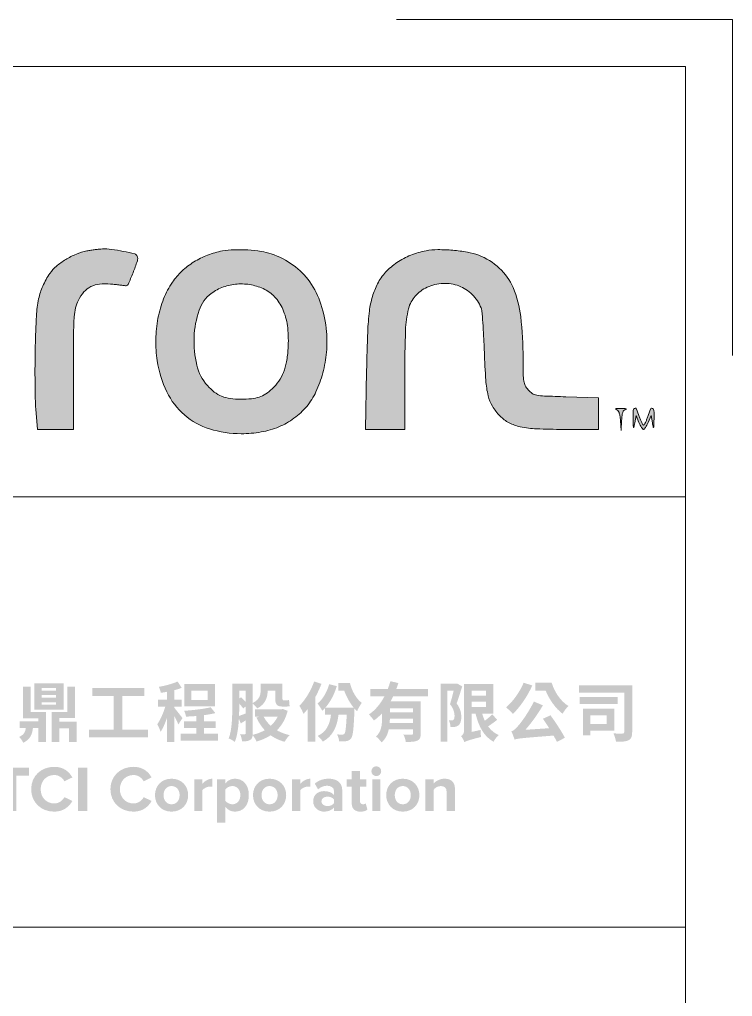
# Model space of a CAD drawing. Extents: x -15449 to 568150, y -1239737 to 53667.
# Drawn here: x 15381.9 to 15435, y 7764.3 to 7836.9 of the extents above; entities that cross this region are included whole.
import ezdxf

# ---------------------------------------------------------------- set-up
doc = ezdxf.new("R2010")
doc.units = 0
doc.header["$LTSCALE"] = 8
doc.layers.get('0').update_dxf_attribs({"color": 1, "linetype": 'CONTINUOUS'})
doc.layers.add('G-ANNO-TTLB', color=7, linetype='CONTINUOUS', lineweight=9)

# ---------------------------------------------------------------- blocks, each defined once
blk = doc.blocks.new('Micron logo')
at = {"linetype": 'Continuous'}
h = blk.add_hatch(color=256, dxfattribs=at)
h.dxf.hatch_style = 1
h.paths.add_polyline_path([(55.27, 58.63, -0.1394), (61.84, 65.48, -0.13643), (71.09, 67.92, -0.138363), (80.17, 65.23, -0.144738), (86.32, 58.22, -0.052721), (87.56, 54.57, -0.035679), (88.22, 50.21, -0.015178), (88.57, 43.1, -0.001661), (88.82, 26.75), (89.15, 0), (97.49, 0), (105.83, 0), (106.17, 26.75, -0.001518), (106.43, 43.71, -0.016833), (106.78, 50.48, -0.042569), (107.5, 54.62, -0.050389), (108.89, 58.35, -0.141488), (115.39, 65.49, -0.145239), (124.64, 67.98, -0.143711), (133.81, 65.03, -0.13778), (140.12, 57.54, -0.064092), (141.13, 54.27, -0.027533), (141.65, 49.72, -0.01305), (141.91, 42.25, -0.00181), (141.98, 26.75), (142, 0), (151, 0), (160, 0), (159.99, 24.25, 0.008271), (159.63, 45.47, 0.037195), (158.3, 57.8, 0.063409), (155.6, 66.27, 0.071404), (150.94, 73.42, 0.122008), (140.42, 80.73, 0.084128), (126.12, 83.58, 0.084595), (111.76, 81.56, 0.126057), (101.06, 74.86), (97.85, 71.48), (93.55, 75.61, 0.029362), (91.53, 77.32, 0.020899), (89.09, 79.01, 0.021166), (86.59, 80.44, 0.037515), (84.41, 81.38, 0.040493), (78.98, 82.75, 0.027997), (72.64, 83.45, 0.027795), (66.33, 83.45, 0.041394), (60.84, 82.68, 0.063495), (52.89, 79.78, 0.06974), (46.19, 75.05, 0.068772), (40.98, 68.6, 0.059256), (37.4, 60.65, 0.038724), (36.63, 57.35, 0.013867), (36.04, 52.56, 0.011065), (35.58, 46.3, 0.005233), (35.26, 38.2, -0.006557), (34.71, 25.44, -0.070095), (33.71, 20.36, -0.169522), (31.57, 17.67, -0.084089), (27.5, 15.97, -0.034667), (25.24, 15.61, -0.007197), (21.22, 15.31, -0.007525), (16.54, 15.1, -0.007038), (11.75, 15.02), (0, 15), (0, 7.5), (0, 0), (16.06, 0, 0.009125), (28.17, 0.22, 0.038804), (35.36, 1.04, 0.06357), (40.41, 2.71, 0.065687), (44.82, 5.58, 0.067864), (48.72, 9.96, 0.084051), (50.96, 14.93, 0.046854), (52.19, 22.38, 0.008356), (52.93, 36.5, -0.003573), (53.35, 46.2, -0.013824), (53.81, 52.2, -0.021301), (54.41, 56.19, -0.074401)])
h.paths.add_polyline_path([(187, 41), (187, 0), (195.5, 0), (204, 0), (204, 41), (204, 82), (195.5, 82), (187, 82)])
h.paths.add_polyline_path([(193.26, 118.88, 0.137022), (188.71, 116.98, 0.121725), (185.5, 112.87, 0.114386), (184.48, 107.63, 0.116856), (185.87, 102.57, 0.131276), (189.35, 98.93, 0.065143), (192.78, 97.41, 0.092741), (196.08, 97.07, 0.093268), (199.26, 97.95, 0.066597), (202.35, 100, 0.053409), (204.73, 102.59, 0.087106), (206.05, 105.24, 0.086933), (206.4, 108.2, 0.053006), (205.82, 111.68, 0.14414), (203.28, 115.77, 0.107428), (198.63, 118.4, 0.106027)])
h.paths.add_polyline_path([(231.97, 66.37, 0.054739), (227.85, 56.74, 0.053421), (226.32, 48.7, 0.027605), (226.05, 38.47, 0.027598), (226.91, 28.35, 0.05835), (228.9, 20.75, 0.052831), (231.91, 14.93, 0.043601), (236.26, 9.45, 0.043481), (241.51, 4.79, 0.051665), (247.21, 1.41, 0.020365), (251.14, -0.22, 0.046204), (254.24, -1.04, 0.034397), (257.96, -1.41, 0.007231), (264.5, -1.5, 0.023891), (272.49, -1.12, 0.02493), (280.29, 0.02, 0.018441), (286.79, 1.56, 0.337446), (288, 3.15, 0.095468), (287.64, 4.99, 0.004886), (285.32, 10.65, 0.002279), (282.77, 16.58, 0.303384), (282.14, 16.99, 0.059117), (281.71, 16.93, 0.002708), (280.25, 16.54, 0.004479), (278.52, 16.06, 0.003193), (276.59, 15.49, -0.044309), (271.03, 14.33, -0.033602), (264.8, 14.01, -0.034365), (259.03, 14.51, -0.084682), (255.01, 15.86, -0.117097), (248.81, 21.35, -0.079048), (244.65, 29.87, -0.071466), (243.05, 40.15, -0.066386), (244.34, 50.74, -0.08715), (248.38, 59.59, -0.121843), (254.85, 65.35, -0.113721), (263.62, 67.66, -0.069385), (274.32, 66.51, 0.006534), (276.96, 65.88, 0.010208), (279.25, 65.42, 0.004723), (281.18, 65.09, 0.240821), (281.54, 65.2, 0.110854), (282.56, 66.81, 0.00596), (284.54, 72.56, 0.003056), (286.5, 78.61, 0.346655), (286.23, 79.35, 0.052374), (285.72, 79.59, 0.003328), (284.15, 80.12, 0.004857), (282.28, 80.73, 0.003591), (280.19, 81.36, 0.034029), (274.09, 82.72, 0.024812), (267.18, 83.42, 0.025199), (260.47, 83.43, 0.044915), (255, 82.67, 0.058764), (245.44, 79.23, 0.07499), (237.79, 73.85, 0.073814)])
h.paths.add_polyline_path([(327.85, 63.89, -0.095941), (331.04, 66.36, -0.090314), (335.06, 67.55, -0.050653), (340.18, 67.58, -0.002439), (342.45, 67.36, -0.003006), (344.57, 67.12, -0.002478), (346.34, 66.91, -0.021625), (347.13, 66.77, 0.353237), (348.37, 67.4, 0.011765), (350.68, 72.83, 0.01505), (352.67, 78.31, 0.172861), (352.61, 80.57, 0.24473), (351.48, 81.57, 0.010513), (346.15, 82.78, 0.018422), (340.64, 83.7, 0.041558), (336.42, 83.89, 0.01657), (335, 83.79, 0.006951), (333.1, 83.57, 0.006872), (331.07, 83.27, 0.008872), (329.22, 82.94, 0.048914), (324.32, 81.46, 0.038482), (319.36, 78.96, 0.039502), (315.02, 75.85, 0.066686), (312.03, 72.54, 0.044055), (308.7, 66.65, 0.057076), (306.79, 60.75, 0.036023), (305.77, 52.73, 0.007752), (305.23, 38.73, 0.004138), (305.1, 30.46, 0.003828), (305.11, 21.98, 0.003821), (305.23, 14.43, 0.012768), (305.48, 9.48), (306.19, 0), (314.59, 0), (323, 0), (323, 27.78, -0.001397), (323.05, 45.42, -0.016018), (323.31, 52.36, -0.041885), (323.95, 56.5, -0.057554), (325.25, 60.04, -0.063386)])
h.paths.add_polyline_path([(397.57, 83.5, 0.036764), (392.22, 82.95, 0.047921), (385.35, 81.03, 0.047512), (378.95, 77.84, 0.048435), (373.38, 73.57, 0.054334), (368.97, 68.45, 0.057682), (364.89, 60.76, 0.045489), (362.27, 51.7, 0.04355), (361.25, 41.88, 0.042468), (361.94, 31.96, 0.072725), (366.4, 17.45, 0.103239), (374.54, 6.74, 0.104116), (386.22, 0.24, 0.075244), (401, -2, 0.043274), (410.25, -1.2, 0.055673), (418.44, 1.19, 0.059212), (425.49, 5.17, 0.059888), (431.39, 10.69, 0.066684), (435.71, 17.49, 0.043396), (438.88, 26.26, 0.04164), (440.6, 35.92, 0.046032), (440.61, 45.4, 0.054228), (438.03, 58.21, 0.077485), (432.87, 68.57, 0.08295), (425.12, 76.36, 0.072921), (414.92, 81.64, 0.046971), (410.24, 82.77, 0.021631), (404.01, 83.41, 0.021639)])
h.paths.add_polyline_path([(411.87, 65.07, -0.097931), (417.04, 60.99, -0.082877), (420.64, 55.03, -0.068731), (422.56, 47.2, -0.041433), (422.76, 37.63, -0.028203), (422.02, 31.45, -0.050146), (420.63, 26.53, -0.057271), (418.45, 22.44, -0.05233), (415.34, 18.81, -0.046749), (412.39, 16.51, -0.06225), (409.33, 15.04, -0.054261), (405.68, 14.25, -0.026243), (400.9, 14, -0.03431), (395.84, 14.35, -0.062267), (391.84, 15.42, -0.067658), (388.45, 17.36, -0.04855), (385.26, 20.35, -0.122102), (380.33, 29.89, -0.069278), (379.07, 42.91, -0.070947), (381.38, 55.37, -0.152183), (387.06, 63.2, -0.074652), (392.66, 66.2, -0.067137), (399.09, 67.56, -0.066472), (405.72, 67.18, -0.07046)], flags=16)
h.paths.add_polyline_path([(481.85, 61.98, -0.106198), (487.4, 66.09, -0.095254), (494.82, 67.88, -0.10325), (502.16, 66.7, -0.104488), (508.34, 62.71, -0.099811), (512.5, 56.5, -0.076747), (512.85, 55.05, -0.00311), (513.28, 49.65, -0.005381), (513.67, 43.23, -0.00378), (513.99, 36, 0.007883), (514.67, 22.75, 0.043174), (515.77, 15.67, 0.074812), (517.77, 10.79, 0.057671), (521.27, 6.22, 0.080836), (525.47, 3.09, 0.067744), (530.7, 1.22, 0.041522), (538.29, 0.26, 0.010632), (550.68, 0), (567, 0), (567, 7.38), (567, 14.75), (551.87, 15.18, -0.002563), (541.93, 15.52, -0.035283), (538.36, 15.91, -0.096958), (536.25, 16.73, -0.073654), (534.37, 18.36, -0.062456), (533.04, 20.35, -0.075266), (532.36, 22.49, -0.03568), (532.06, 25.78, -0.004427), (532, 32.98, 0.027908), (530.91, 52.46, 0.073837), (527.35, 65.91, 0.103424), (520.95, 75.01, 0.098781), (511.35, 80.97, 0.045386), (506.1, 82.41, 0.023129), (499.31, 83.3, 0.023119), (492.43, 83.56, 0.042866), (486.87, 83.04, 0.050884), (479.77, 80.99, 0.053644), (473.37, 77.58, 0.056181), (468.11, 73.06, 0.068027), (464.36, 67.73, 0.047623), (461.95, 61.75, 0.040579), (460.56, 55.08, 0.022301), (459.78, 45.33, 0.004091), (459.28, 27.25), (458.75, 0), (467.88, 0), (477, 0), (477.01, 25.25, -0.007813), (477.34, 46.05, -0.054491), (478.76, 56.11, -0.118575)])
h.paths.add_polyline_path([(577, 6.4, 0.056306), (576.59, 7.89, 0.088845), (576, 8.84, 0.152272), (575.17, 9.36, -0.806674), (575.17, 9.64, -0.038135), (576.06, 9.74, -0.009818), (577.49, 9.77, -0.010054), (578.94, 9.74, -0.044271), (579.9, 9.61, -0.457584), (579.75, 9.31, 0.135297), (578.91, 8.83, 0.10479), (578.34, 7.93, 0.062134), (577.99, 6.48, 0.018224), (577.82, 4.18), (577.64, -0.5), (577.27, 4.19, 0.01976)])
h.paths.add_polyline_path([(583.13, 4.75, 0.001509), (583.22, 1.53, 0.094122), (583.35, 0.97, 0.736374), (583.51, 0.99, 0.005106), (583.88, 3), (584.51, 6.5), (585.87, 3.25, 0.018503), (586.45, 2, 0.026689), (587.06, 0.95, 0.025168), (587.63, 0.18, 0.226507), (588, 0, 0.226507), (588.37, 0.18, 0.025168), (588.94, 0.95, 0.026689), (589.55, 2, 0.018503), (590.13, 3.25), (591.49, 6.5), (592.12, 3, 0.005106), (592.49, 0.99, 0.736374), (592.65, 0.97, 0.094122), (592.78, 1.53, 0.001509), (592.87, 4.75, 0.014826), (592.85, 8.8, 0.289068), (592.18, 9.79, 0.418913), (591.28, 9.43, 0.019048), (590, 6, -0.014349), (589.44, 4.47, -0.021856), (588.87, 3.18, -0.017847), (588.33, 2.19, -0.264909), (588, 2, -0.264909), (587.67, 2.19, -0.017847), (587.13, 3.18, -0.021855), (586.56, 4.47, -0.01435), (586, 6, 0.019048), (584.72, 9.43, 0.418913), (583.82, 9.79, 0.289068), (583.15, 8.8, 0.014826)])
for points in [[(329.22, 82.94, 0.048915), (324.32, 81.46, 0.038482), (319.36, 78.96, 0.039502), (315.02, 75.85, 0.066686), (312.03, 72.54, 0.044055), (308.7, 66.65, 0.057075), (306.79, 60.75, 0.036023), (305.77, 52.73, 0.007752), (305.23, 38.73, 0.004138), (305.1, 30.46, 0.003828), (305.11, 21.98, 0.003821), (305.23, 14.43, 0.012768), (305.48, 9.48), (306.19, 0), (314.59, 0), (323, 0), (323, 27.79, -0.001397), (323.05, 45.42, -0.016018), (323.31, 52.36, -0.041885), (323.95, 56.5, -0.057554), (325.25, 60.04, -0.063386), (327.85, 63.89, -0.095941), (331.04, 66.36, -0.090314), (335.06, 67.55, -0.050653), (340.18, 67.58, -0.002439), (342.45, 67.36, -0.002996), (344.57, 67.12, -0.002488), (346.34, 66.91, -0.021625), (347.13, 66.77, 0.353237), (348.37, 67.4, 0.011762), (350.67, 72.83, 0.015054), (352.67, 78.31, 0.172862), (352.61, 80.57, 0.24473), (351.48, 81.57, 0.010513), (346.15, 82.78, 0.018422), (340.64, 83.7, 0.041558), (336.42, 83.89, 0.01657), (335, 83.79, 0.006953), (333.1, 83.57, 0.00687), (331.07, 83.27, 0.008872)], [(392.22, 82.95, 0.047916), (385.35, 81.03, 0.047512), (378.95, 77.84, 0.048435), (373.38, 73.57, 0.054334), (368.97, 68.45, 0.057682), (364.89, 60.76, 0.045489), (362.27, 51.7, 0.04355), (361.25, 41.88, 0.042468), (361.94, 31.96, 0.072725), (366.4, 17.45, 0.103197), (374.54, 6.74, 0.10416), (386.22, 0.24, 0.075244), (401, -2, 0.043274), (410.25, -1.2, 0.055671), (418.44, 1.19, 0.059214), (425.49, 5.17, 0.059888), (431.39, 10.69, 0.066684), (435.71, 17.49, 0.043396), (438.88, 26.26, 0.04164), (440.6, 35.92, 0.046032), (440.61, 45.4, 0.054228), (438.03, 58.21, 0.077485), (432.87, 68.57, 0.082953), (425.12, 76.36, 0.072917), (414.92, 81.64, 0.046973), (410.24, 82.77, 0.021645), (404, 83.41, 0.021625), (397.57, 83.5, 0.036769)], [(486.87, 83.04, 0.050882), (479.78, 80.99, 0.053646), (473.37, 77.58, 0.056181), (468.11, 73.06, 0.068026), (464.36, 67.73, 0.047626), (461.95, 61.75, 0.040578), (460.56, 55.08, 0.022301), (459.78, 45.33, 0.004091), (459.28, 27.25), (458.75, 0), (467.88, 0), (477, 0), (477.01, 25.25, -0.007813), (477.34, 46.05, -0.054491), (478.76, 56.11, -0.118574), (481.85, 61.98, -0.106193), (487.4, 66.09, -0.095261), (494.82, 67.88, -0.103247), (502.16, 66.7, -0.104488), (508.34, 62.71, -0.099811), (512.5, 56.5, -0.076748), (512.85, 55.05, -0.00311), (513.28, 49.65, -0.005381), (513.67, 43.23, -0.00378), (513.99, 36, 0.007883), (514.67, 22.75, 0.043174), (515.77, 15.67, 0.074814), (517.77, 10.79, 0.057668), (521.27, 6.22, 0.080838), (525.47, 3.09, 0.067744), (530.7, 1.22, 0.041522), (538.29, 0.26, 0.010632), (550.68, 0), (567, 0), (567, 7.38), (567, 14.75), (551.87, 15.18, -0.002563), (541.93, 15.52, -0.035283), (538.36, 15.91, -0.096957), (536.25, 16.73, -0.073654), (534.37, 18.36, -0.062456), (533.04, 20.35, -0.075267), (532.36, 22.49, -0.03568), (532.06, 25.78, -0.004427), (532, 32.98, 0.027908), (530.91, 52.46, 0.073837), (527.35, 65.91, 0.103424), (520.95, 75.01, 0.098791), (511.35, 80.97, 0.045377), (506.1, 82.41, 0.023129), (499.31, 83.3, 0.023119), (492.43, 83.56, 0.042866)], [(411.87, 65.07, -0.097931), (417.04, 60.99, -0.082877), (420.64, 55.03, -0.068731), (422.56, 47.2, -0.041433), (422.76, 37.63, -0.028203), (422.02, 31.45, -0.050148), (420.63, 26.53, -0.057268), (418.45, 22.44, -0.05233), (415.34, 18.81, -0.046749), (412.39, 16.51, -0.062249), (409.33, 15.04, -0.054261), (405.68, 14.25, -0.026246), (400.9, 14, -0.034307), (395.84, 14.35, -0.062271), (391.84, 15.42, -0.067653), (388.45, 17.36, -0.048569), (385.26, 20.36, -0.122081), (380.33, 29.89, -0.069278), (379.07, 42.91, -0.070947), (381.38, 55.37, -0.152184), (387.06, 63.2, -0.074652), (392.66, 66.2, -0.067137), (399.09, 67.56, -0.066472), (405.72, 67.18, -0.07046)], [(575.2, 9.32, -0.144886), (576, 8.84, -0.088846), (576.59, 7.89, -0.056306), (577, 6.4, -0.01976), (577.27, 4.19), (577.64, -0.5), (577.82, 4.18, -0.018224), (577.99, 6.48, -0.062133), (578.34, 7.93, -0.104793), (578.91, 8.83, -0.135295), (579.75, 9.31, 0.279395), (579.91, 9.48, 0.421517), (579.81, 9.63, 0.040136), (578.94, 9.74, 0.010016), (577.5, 9.77, 0.009856), (576.06, 9.74, 0.038134), (575.17, 9.64, 0.386346), (575.06, 9.48, 0.314107)], [(583.13, 4.75, 0.001509), (583.22, 1.53, 0.094122), (583.35, 0.97, 0.736374), (583.51, 0.99, 0.005106), (583.88, 3), (584.51, 6.5), (585.87, 3.25, 0.018503), (586.45, 2, 0.02669), (587.06, 0.95, 0.025167), (587.63, 0.18, 0.226508), (588, 0, 0.226508), (588.37, 0.18, 0.025167), (588.94, 0.95, 0.02669), (589.55, 2, 0.018503), (590.13, 3.25), (591.49, 6.5), (592.12, 3, 0.005106), (592.49, 0.99, 0.736374), (592.65, 0.97, 0.094122), (592.78, 1.53, 0.001509), (592.87, 4.75, 0.014826), (592.85, 8.8, 0.289068), (592.18, 9.79, 0.418913), (591.28, 9.43, 0.019048), (590, 6, -0.01435), (589.44, 4.47, -0.021872), (588.87, 3.18, -0.017828), (588.33, 2.19, -0.264909), (588, 2, -0.264909), (587.67, 2.19, -0.017828), (587.13, 3.18, -0.021872), (586.56, 4.47, -0.01435), (586, 6, 0.019048), (584.72, 9.43, 0.418913), (583.82, 9.79, 0.289068), (583.15, 8.8, 0.014826)]]:
    blk.add_lwpolyline(points, format="xyb", close=True)
blk = doc.blocks.new('A$C5fa9d427')
at = {"true_color": 0x3e3a39}
h = blk.add_hatch(color=250, dxfattribs=at)
h.dxf.hatch_style = 1
h.paths.add_polyline_path([(601.72, 87.29), (601.72, 70.11), (595.5, 70.11), (595.5, 81.78), (587.27, 81.78), (587.27, 70.22), (580.94, 70.22), (580.94, 95.31), (583.29, 95.31), (583.29, 95.36), (594.03, 95.36), (594.03, 116.63), (600.41, 116.63), (600.41, 90.23), (587.27, 90.23), (587.27, 87.29)])
h.paths.add_polyline_path([(584.43, 103.54), (572.54, 103.54), (572.54, 101.41), (584.43, 101.41)], flags=16)
h.paths.add_polyline_path([(584.43, 109.54), (572.54, 109.54), (572.54, 107.36), (584.43, 107.36)], flags=16)
h.paths.add_polyline_path([(584.43, 115.43), (572.54, 115.43), (572.54, 113.36), (584.43, 113.36)], flags=16)
h.paths.add_polyline_path([(590.98, 97.32), (566.33, 97.32), (566.33, 119.52), (590.98, 119.52)])
edge = h.paths.add_edge_path()
edge.add_spline(control_points=[(563.11, 95.31), (563.11, 95.31), (575.98, 95.31), (575.98, 95.31), (575.98, 95.31), (575.98, 70.27), (575.98, 70.27), (575.98, 70.27), (569.71, 70.27), (569.71, 70.27), (569.71, 70.27), (569.71, 82), (569.71, 82), (569.71, 82), (565.13, 82), (565.13, 82), (564.47, 76.16), (562.62, 72.07), (556.89, 69.57), (556.4, 71.04), (554.76, 73.38), (553.46, 74.42), (557.38, 76.06), (558.69, 78.45), (559.18, 82), (559.18, 82), (553.89, 82), (553.89, 82), (553.89, 82), (553.89, 87.45), (553.89, 87.45), (553.89, 87.45), (569.71, 87.45), (569.71, 87.45), (569.71, 87.45), (569.71, 90.18), (569.71, 90.18), (569.71, 90.18), (556.78, 90.18), (556.78, 90.18), (556.78, 90.18), (556.78, 116.58), (556.78, 116.58), (556.78, 116.58), (563.11, 116.58), (563.11, 116.58), (563.11, 116.58), (563.11, 95.31), (563.11, 95.31)], knot_values=[0, 0, 0, 0, 1, 1, 1, 2, 2, 2, 3, 3, 3, 4, 4, 4, 5, 5, 5, 6, 6, 6, 7, 7, 7, 8, 8, 8, 9, 9, 9, 10, 10, 10, 11, 11, 11, 12, 12, 12, 13, 13, 13, 14, 14, 14, 15, 15, 15, 16, 16, 16, 16], degree=3, periodic=0)
h = blk.add_hatch(color=250, dxfattribs=at)
h.dxf.hatch_style = 1
h.paths.add_polyline_path([(661.66, 80.53), (661.66, 73.98), (612.08, 73.98), (612.08, 80.53), (632.86, 80.53), (632.86, 108.72), (615.03, 108.72), (615.03, 115.49), (658.6, 115.49), (658.6, 108.72), (640.28, 108.72), (640.28, 80.53)])
h = blk.add_hatch(color=250, dxfattribs=at)
h.dxf.hatch_style = 1
h.paths.add_polyline_path([(711.72, 113.36), (698.14, 113.36), (698.14, 105.51), (711.72, 105.51)], flags=16)
h.paths.add_polyline_path([(717.99, 100.05), (692.14, 100.05), (692.14, 118.81), (717.99, 118.81)])
edge = h.paths.add_edge_path()
edge.add_spline(control_points=[(720.61, 77.04), (720.61, 77.04), (720.61, 71.26), (720.61, 71.26), (720.61, 71.26), (689.09, 71.26), (689.09, 71.26), (689.09, 71.26), (689.09, 77.04), (689.09, 77.04), (689.09, 77.04), (702.23, 77.04), (702.23, 77.04), (702.23, 77.04), (702.23, 82), (702.23, 82), (702.23, 82), (691.87, 82), (691.87, 82), (691.87, 82), (691.87, 87.56), (691.87, 87.56), (691.87, 87.56), (702.23, 87.56), (702.23, 87.56), (702.23, 87.56), (702.23, 91.98), (702.23, 91.98), (699.34, 91.76), (696.4, 91.6), (693.67, 91.49), (693.45, 92.91), (692.74, 95.09), (692.09, 96.4), (699.94, 96.89), (708.83, 97.92), (714.34, 99.34), (714.34, 99.34), (718.32, 94.43), (718.32, 94.43), (715.43, 93.72), (712.1, 93.18), (708.67, 92.69), (708.67, 92.69), (708.67, 87.56), (708.67, 87.56), (708.67, 87.56), (718.43, 87.56), (718.43, 87.56), (718.43, 87.56), (718.43, 82), (718.43, 82), (718.43, 82), (708.67, 82), (708.67, 82), (708.67, 82), (708.67, 77.04), (708.67, 77.04), (708.67, 77.04), (720.61, 77.04), (720.61, 77.04)], knot_values=[0, 0, 0, 0, 1, 1, 1, 2, 2, 2, 3, 3, 3, 4, 4, 4, 5, 5, 5, 6, 6, 6, 7, 7, 7, 8, 8, 8, 9, 9, 9, 10, 10, 10, 11, 11, 11, 12, 12, 12, 13, 13, 13, 14, 14, 14, 15, 15, 15, 16, 16, 16, 17, 17, 17, 18, 18, 18, 19, 19, 19, 20, 20, 20, 20], degree=3, periodic=0)
edge = h.paths.add_edge_path()
edge.add_spline(control_points=[(687.23, 84.94), (686.52, 86.74), (685.16, 89.42), (683.85, 91.87), (683.85, 91.87), (683.85, 70.17), (683.85, 70.17), (683.85, 70.17), (677.69, 70.17), (677.69, 70.17), (677.69, 70.17), (677.69, 90.45), (677.69, 90.45), (676.11, 85.93), (674.31, 81.67), (672.29, 78.67), (671.74, 80.64), (670.38, 83.47), (669.51, 85.11), (672.07, 88.71), (674.63, 94.49), (676.22, 99.72), (676.22, 99.72), (670.22, 99.72), (670.22, 99.72), (670.22, 99.72), (670.22, 105.78), (670.22, 105.78), (670.22, 105.78), (677.69, 105.78), (677.69, 105.78), (677.69, 105.78), (677.69, 112.32), (677.69, 112.32), (675.94, 111.99), (674.2, 111.67), (672.56, 111.45), (672.29, 112.92), (671.53, 115.1), (670.82, 116.47), (676.38, 117.45), (682.54, 119.08), (686.58, 120.99), (686.58, 120.99), (690.01, 115.65), (690.01, 115.65), (688.1, 114.89), (686.03, 114.23), (683.85, 113.69), (683.85, 113.69), (683.85, 105.78), (683.85, 105.78), (683.85, 105.78), (689.96, 105.78), (689.96, 105.78), (689.96, 105.78), (689.96, 99.72), (689.96, 99.72), (689.96, 99.72), (683.85, 99.72), (683.85, 99.72), (683.85, 99.72), (683.85, 98.85), (683.85, 98.85), (685.27, 97.27), (689.69, 91.6), (690.67, 90.23), (690.67, 90.23), (687.23, 84.94), (687.23, 84.94)], knot_values=[0, 0, 0, 0, 1, 1, 1, 2, 2, 2, 3, 3, 3, 4, 4, 4, 5, 5, 5, 6, 6, 6, 7, 7, 7, 8, 8, 8, 9, 9, 9, 10, 10, 10, 11, 11, 11, 12, 12, 12, 13, 13, 13, 14, 14, 14, 15, 15, 15, 16, 16, 16, 17, 17, 17, 18, 18, 18, 19, 19, 19, 20, 20, 20, 21, 21, 21, 22, 22, 22, 23, 23, 23, 23], degree=3, periodic=0)
h = blk.add_hatch(color=250, dxfattribs=at)
h.dxf.hatch_style = 1
edge = h.paths.add_edge_path(flags=16)
edge.add_spline(control_points=[(758.84, 91.54), (760.26, 88.65), (762.33, 86.04), (764.78, 83.8), (767.18, 85.93), (769.2, 88.54), (770.67, 91.54), (770.67, 91.54), (758.84, 91.54), (758.84, 91.54)], knot_values=[0, 0, 0, 0, 1, 1, 1, 2, 2, 2, 3, 3, 3, 3], degree=3, periodic=0)
edge = h.paths.add_edge_path(flags=17)
edge.add_spline(control_points=[(738.33, 113.41), (738.33, 113.41), (738.33, 106.65), (738.33, 106.65), (738.33, 106.65), (739.86, 107.74), (739.86, 107.74), (741.17, 106.49), (742.64, 105.01), (743.84, 103.65), (743.84, 103.65), (743.84, 113.41), (743.84, 113.41), (743.84, 113.41), (738.33, 113.41), (738.33, 113.41)], knot_values=[0, 0, 0, 0, 1, 1, 1, 2, 2, 2, 3, 3, 3, 4, 4, 4, 5, 5, 5, 5], degree=3, periodic=0)
edge = h.paths.add_edge_path(flags=16)
edge.add_spline(control_points=[(738.33, 99.51), (738.33, 97.27), (738.28, 94.71), (738.17, 92.09), (739.81, 92.63), (741.71, 93.34), (743.84, 94.16), (743.84, 94.16), (743.84, 100.11), (743.84, 100.11), (743.84, 100.11), (741.66, 98.36), (741.66, 98.36), (740.95, 99.4), (739.7, 100.98), (738.33, 102.51), (738.33, 102.51), (738.33, 99.51), (738.33, 99.51)], knot_values=[0, 0, 0, 0, 1, 1, 1, 2, 2, 2, 3, 3, 3, 4, 4, 4, 5, 5, 5, 6, 6, 6, 6], degree=3, periodic=0)
edge = h.paths.add_edge_path()
edge.add_spline(control_points=[(779.02, 96.34), (777.27, 89.42), (774.11, 84.13), (769.96, 79.98), (773.07, 78.24), (776.67, 76.87), (780.6, 75.95), (779.18, 74.58), (777.33, 72.02), (776.45, 70.33), (771.93, 71.58), (768.06, 73.44), (764.73, 75.78), (761.24, 73.55), (757.26, 71.86), (752.84, 70.55), (752.24, 72.18), (750.77, 74.58), (749.62, 75.95), (749.46, 74.04), (748.91, 72.73), (747.6, 71.91), (746.08, 70.87), (743.9, 70.71), (740.73, 70.71), (740.57, 72.35), (739.86, 75.13), (739.1, 76.76), (740.79, 76.71), (742.42, 76.71), (743.02, 76.71), (743.62, 76.71), (743.84, 76.93), (743.84, 77.58), (743.84, 77.58), (743.84, 88.43), (743.84, 88.43), (742.37, 87.51), (741, 86.58), (739.64, 85.76), (739.64, 85.76), (738.06, 89.69), (738.06, 89.69), (737.68, 82.87), (736.75, 75.56), (734.68, 70.22), (733.53, 71.2), (730.86, 72.62), (729.5, 73.16), (732.33, 80.64), (732.5, 91.54), (732.5, 99.45), (732.5, 99.45), (732.5, 119.25), (732.5, 119.25), (732.5, 119.25), (749.68, 119.25), (749.68, 119.25), (749.68, 119.25), (749.68, 102.94), (749.68, 102.94), (755.57, 105.89), (756.28, 109.81), (756.28, 113.36), (756.28, 113.36), (756.28, 119.19), (756.28, 119.19), (756.28, 119.19), (774.6, 119.19), (774.6, 119.19), (774.6, 119.19), (774.6, 107.25), (774.6, 107.25), (774.6, 105.67), (774.71, 105.07), (775.36, 105.07), (775.36, 105.07), (777.49, 105.07), (777.49, 105.07), (778.2, 105.07), (779.45, 105.23), (780.16, 105.45), (780.33, 103.87), (780.43, 101.74), (780.65, 100.27), (779.84, 100), (778.64, 99.94), (777.54, 99.94), (777.54, 99.94), (774.76, 99.94), (774.76, 99.94), (769.58, 99.94), (768.55, 102.12), (768.55, 107.36), (768.55, 107.36), (768.55, 113.19), (768.55, 113.19), (768.55, 113.19), (762.17, 113.19), (762.17, 113.19), (762.17, 113.19), (762.17, 113.14), (762.17, 113.14), (762.17, 107.96), (760.58, 102.01), (753.44, 98.36), (752.79, 99.4), (750.88, 101.36), (749.68, 102.4), (749.68, 102.4), (749.68, 77.47), (749.68, 77.47), (749.68, 77.04), (749.68, 76.6), (749.62, 76.22), (753.33, 77.09), (756.77, 78.4), (759.77, 80.09), (756.93, 83.15), (754.58, 86.69), (752.79, 90.73), (752.79, 90.73), (755.46, 91.54), (755.46, 91.54), (755.46, 91.54), (751.53, 91.54), (751.53, 91.54), (751.53, 91.54), (751.53, 97.6), (751.53, 97.6), (751.53, 97.6), (773.73, 97.6), (773.73, 97.6), (773.73, 97.6), (774.93, 97.87), (774.93, 97.87), (774.93, 97.87), (779.02, 96.34), (779.02, 96.34)], knot_values=[0, 0, 0, 0, 1, 1, 1, 2, 2, 2, 3, 3, 3, 4, 4, 4, 5, 5, 5, 6, 6, 6, 7, 7, 7, 8, 8, 8, 9, 9, 9, 10, 10, 10, 11, 11, 11, 12, 12, 12, 13, 13, 13, 14, 14, 14, 15, 15, 15, 16, 16, 16, 17, 17, 17, 18, 18, 18, 19, 19, 19, 20, 20, 20, 21, 21, 21, 22, 22, 22, 23, 23, 23, 24, 24, 24, 25, 25, 25, 26, 26, 26, 27, 27, 27, 28, 28, 28, 29, 29, 29, 30, 30, 30, 31, 31, 31, 32, 32, 32, 33, 33, 33, 34, 34, 34, 35, 35, 35, 36, 36, 36, 37, 37, 37, 38, 38, 38, 39, 39, 39, 40, 40, 40, 41, 41, 41, 42, 42, 42, 43, 43, 43, 44, 44, 44, 45, 45, 45, 46, 46, 46, 46], degree=3, periodic=0)
h = blk.add_hatch(color=250, dxfattribs=at)
h.dxf.hatch_style = 1
edge = h.paths.add_edge_path()
edge.add_spline(control_points=[(831.37, 119.58), (832.9, 113.03), (836.5, 106.54), (841.24, 103), (840.04, 101.47), (838.13, 98.2), (837.26, 96.07), (836.5, 96.78), (835.79, 97.49), (835.13, 98.25), (835.08, 97.65), (835.08, 96.89), (835.08, 96.45), (834.42, 81.13), (833.83, 75.18), (832.24, 73.22), (831.15, 71.69), (829.95, 71.2), (828.32, 70.93), (826.9, 70.66), (824.66, 70.6), (822.21, 70.71), (822.05, 72.51), (821.45, 75.02), (820.52, 76.6), (822.37, 76.38), (824.06, 76.38), (824.99, 76.38), (825.75, 76.38), (826.19, 76.55), (826.68, 77.15), (827.55, 78.29), (828.1, 82.44), (828.59, 93.07), (828.59, 93.07), (821.72, 93.07), (821.72, 93.07), (820.3, 82.11), (816.54, 74.96), (808.57, 70.49), (807.81, 71.75), (805.58, 74.2), (804.27, 75.29), (811.19, 78.56), (814.36, 84.45), (815.39, 93.07), (815.39, 93.07), (810.37, 93.07), (810.37, 93.07), (810.37, 93.07), (810.37, 98.69), (810.37, 98.69), (809.67, 97.87), (808.9, 97.11), (808.14, 96.4), (807.38, 97.87), (805.3, 100.98), (804.16, 102.4), (808.57, 106.16), (812.01, 112.16), (813.86, 118.7), (813.86, 118.7), (820.25, 117.07), (820.25, 117.07), (818.23, 110.3), (814.9, 103.81), (810.7, 99.07), (810.7, 99.07), (834.42, 99.07), (834.42, 99.07), (831.04, 103.16), (828.26, 108.34), (826.46, 113.36), (826.46, 113.36), (821.61, 113.36), (821.61, 113.36), (821.61, 113.36), (821.61, 119.58), (821.61, 119.58), (821.61, 119.58), (831.37, 119.58), (831.37, 119.58)], knot_values=[0, 0, 0, 0, 1, 1, 1, 2, 2, 2, 3, 3, 3, 4, 4, 4, 5, 5, 5, 6, 6, 6, 7, 7, 7, 8, 8, 8, 9, 9, 9, 10, 10, 10, 11, 11, 11, 12, 12, 12, 13, 13, 13, 14, 14, 14, 15, 15, 15, 16, 16, 16, 17, 17, 17, 18, 18, 18, 19, 19, 19, 20, 20, 20, 21, 21, 21, 22, 22, 22, 23, 23, 23, 24, 24, 24, 25, 25, 25, 26, 26, 26, 27, 27, 27, 27], degree=3, periodic=0)
edge = h.paths.add_edge_path()
edge.add_spline(control_points=[(807.38, 119.03), (805.9, 115.27), (804.16, 111.39), (802.14, 107.69), (802.14, 107.69), (802.14, 70.33), (802.14, 70.33), (802.14, 70.33), (795.76, 70.33), (795.76, 70.33), (795.76, 70.33), (795.76, 97.82), (795.76, 97.82), (794.61, 96.34), (793.47, 95.03), (792.32, 93.78), (791.72, 95.42), (789.98, 98.96), (788.83, 100.54), (793.74, 105.45), (798.54, 113.19), (801.27, 120.99), (801.27, 120.99), (807.38, 119.03), (807.38, 119.03)], knot_values=[0, 0, 0, 0, 1, 1, 1, 2, 2, 2, 3, 3, 3, 4, 4, 4, 5, 5, 5, 6, 6, 6, 7, 7, 7, 8, 8, 8, 8], degree=3, periodic=0)
h = blk.add_hatch(color=250, dxfattribs=at)
h.dxf.hatch_style = 1
h.paths.add_polyline_path([(884.38, 98.47), (864.8, 98.47), (864.8, 95.03), (884.38, 95.03)], flags=16)
edge = h.paths.add_edge_path(flags=16)
edge.add_spline(control_points=[(884.38, 86.09), (884.38, 86.09), (884.38, 89.63), (884.38, 89.63), (884.38, 89.63), (864.8, 89.63), (864.8, 89.63), (864.8, 88.49), (864.75, 87.34), (864.69, 86.09), (864.69, 86.09), (884.38, 86.09), (884.38, 86.09)], knot_values=[0, 0, 0, 0, 1, 1, 1, 2, 2, 2, 3, 3, 3, 4, 4, 4, 4], degree=3, periodic=0)
edge = h.paths.add_edge_path()
edge.add_spline(control_points=[(867.53, 108.5), (866.93, 107.03), (866.16, 105.61), (865.35, 104.2), (865.35, 104.2), (890.71, 104.2), (890.71, 104.2), (890.71, 104.2), (890.71, 77.25), (890.71, 77.25), (890.71, 74.04), (890.11, 72.29), (887.87, 71.31), (885.74, 70.27), (882.64, 70.22), (878.22, 70.22), (877.94, 72.02), (877.07, 74.75), (876.25, 76.49), (879.04, 76.33), (882.2, 76.33), (883.13, 76.33), (884.05, 76.38), (884.38, 76.66), (884.38, 77.42), (884.38, 77.42), (884.38, 80.69), (884.38, 80.69), (884.38, 80.69), (863.87, 80.69), (863.87, 80.69), (862.95, 76.6), (861.2, 72.62), (857.82, 69.84), (856.95, 71.2), (854.49, 73.93), (853.13, 74.8), (857.82, 78.89), (858.2, 84.73), (858.2, 89.8), (858.2, 89.8), (858.2, 94.22), (858.2, 94.22), (856.13, 92.03), (853.95, 90.02), (851.44, 88.27), (850.46, 89.74), (848.44, 92.09), (847.19, 93.29), (852.69, 96.94), (857.06, 102.45), (860.28, 108.5), (860.28, 108.5), (848.44, 108.5), (848.44, 108.5), (848.44, 108.5), (848.44, 114.61), (848.44, 114.61), (848.44, 114.61), (863.06, 114.61), (863.06, 114.61), (863.93, 116.85), (864.64, 119.03), (865.24, 121.21), (865.24, 121.21), (871.95, 119.68), (871.95, 119.68), (871.4, 117.99), (870.8, 116.3), (870.2, 114.61), (870.2, 114.61), (896.81, 114.61), (896.81, 114.61), (896.81, 114.61), (896.81, 108.5), (896.81, 108.5), (896.81, 108.5), (867.53, 108.5), (867.53, 108.5)], knot_values=[0, 0, 0, 0, 1, 1, 1, 2, 2, 2, 3, 3, 3, 4, 4, 4, 5, 5, 5, 6, 6, 6, 7, 7, 7, 8, 8, 8, 9, 9, 9, 10, 10, 10, 11, 11, 11, 12, 12, 12, 13, 13, 13, 14, 14, 14, 15, 15, 15, 16, 16, 16, 17, 17, 17, 18, 18, 18, 19, 19, 19, 20, 20, 20, 21, 21, 21, 22, 22, 22, 23, 23, 23, 24, 24, 24, 25, 25, 25, 26, 26, 26, 26], degree=3, periodic=0)
h = blk.add_hatch(color=250, dxfattribs=at)
h.dxf.hatch_style = 1
h.paths.add_polyline_path([(933.52, 99.56), (945.51, 99.56), (945.51, 103.92), (933.52, 103.92)], flags=16)
h.paths.add_polyline_path([(933.52, 113.41), (933.52, 109.16), (945.51, 109.16), (945.51, 113.41)], flags=16)
edge = h.paths.add_edge_path()
edge.add_spline(control_points=[(954.95, 88.82), (952.6, 86.96), (949.77, 84.89), (947.31, 83.31), (949.6, 80.2), (952.55, 77.64), (956.15, 76), (954.73, 74.75), (952.77, 72.18), (951.84, 70.38), (943.72, 74.86), (939.35, 83.25), (936.79, 93.94), (936.79, 93.94), (933.52, 93.94), (933.52, 93.94), (933.52, 93.94), (933.52, 78.62), (933.52, 78.62), (933.52, 78.62), (941.1, 80.31), (941.1, 80.31), (941.04, 78.45), (941.15, 75.78), (941.37, 74.42), (930.74, 71.69), (928.72, 70.87), (927.41, 70.06), (926.92, 71.47), (925.55, 74.04), (924.63, 75.13), (925.77, 75.84), (927.14, 77.31), (927.14, 79.87), (927.14, 79.87), (927.14, 118.98), (927.14, 118.98), (927.14, 118.98), (951.79, 118.98), (951.79, 118.98), (951.79, 118.98), (951.79, 93.94), (951.79, 93.94), (951.79, 93.94), (942.35, 93.94), (942.35, 93.94), (942.95, 91.82), (943.66, 89.85), (944.53, 88), (946.77, 89.69), (949.17, 91.71), (950.75, 93.4), (950.75, 93.4), (954.95, 88.82), (954.95, 88.82)], knot_values=[0, 0, 0, 0, 1, 1, 1, 2, 2, 2, 3, 3, 3, 4, 4, 4, 5, 5, 5, 6, 6, 6, 7, 7, 7, 8, 8, 8, 9, 9, 9, 10, 10, 10, 11, 11, 11, 12, 12, 12, 13, 13, 13, 14, 14, 14, 15, 15, 15, 16, 16, 16, 17, 17, 17, 18, 18, 18, 18], degree=3, periodic=0)
edge = h.paths.add_edge_path()
edge.add_spline(control_points=[(925.55, 116.85), (924.14, 112.27), (922.34, 106.76), (920.86, 102.56), (924.14, 98.31), (924.79, 94.43), (924.79, 91.22), (924.79, 87.73), (924.08, 85.38), (922.34, 84.07), (921.52, 83.42), (920.48, 83.09), (919.28, 82.87), (918.3, 82.71), (916.99, 82.71), (915.74, 82.76), (915.74, 84.34), (915.19, 86.74), (914.32, 88.33), (915.25, 88.27), (916.06, 88.22), (916.66, 88.27), (917.21, 88.27), (917.76, 88.38), (918.14, 88.71), (918.79, 89.2), (919.12, 90.4), (919.12, 91.93), (919.12, 94.6), (918.41, 98.09), (915.3, 101.91), (916.34, 105.23), (917.54, 109.65), (918.41, 113.25), (918.41, 113.25), (913.12, 113.25), (913.12, 113.25), (913.12, 113.25), (913.12, 70.33), (913.12, 70.33), (913.12, 70.33), (907.45, 70.33), (907.45, 70.33), (907.45, 70.33), (907.45, 119.03), (907.45, 119.03), (907.45, 119.03), (920.43, 119.03), (920.43, 119.03), (920.43, 119.03), (921.3, 119.3), (921.3, 119.3), (921.3, 119.3), (925.55, 116.85), (925.55, 116.85)], knot_values=[0, 0, 0, 0, 1, 1, 1, 2, 2, 2, 3, 3, 3, 4, 4, 4, 5, 5, 5, 6, 6, 6, 7, 7, 7, 8, 8, 8, 9, 9, 9, 10, 10, 10, 11, 11, 11, 12, 12, 12, 13, 13, 13, 14, 14, 14, 15, 15, 15, 16, 16, 16, 17, 17, 17, 18, 18, 18, 18], degree=3, periodic=0)
h = blk.add_hatch(color=250, dxfattribs=at)
h.dxf.hatch_style = 1
edge = h.paths.add_edge_path()
edge.add_spline(control_points=[(1000.71, 119.85), (1003.05, 112.21), (1008.01, 104.52), (1014.72, 100.43), (1013.25, 99.02), (1010.9, 95.91), (1009.81, 93.89), (1003.6, 98.63), (998.74, 105.94), (995.69, 113.14), (995.69, 113.14), (986.96, 113.14), (986.96, 113.14), (986.96, 113.14), (986.96, 119.85), (986.96, 119.85), (986.96, 119.85), (1000.71, 119.85), (1000.71, 119.85)], knot_values=[0, 0, 0, 0, 1, 1, 1, 2, 2, 2, 3, 3, 3, 4, 4, 4, 5, 5, 5, 6, 6, 6, 6], degree=3, periodic=0)
edge = h.paths.add_edge_path()
edge.add_spline(control_points=[(999.67, 92.58), (1004.09, 86.58), (1009.1, 78.84), (1011.78, 73.76), (1011.78, 73.76), (1005.07, 70.22), (1005.07, 70.22), (1004.36, 71.8), (1003.38, 73.6), (1002.23, 75.56), (975.89, 73.49), (972.18, 73.16), (969.51, 72.18), (969.07, 73.55), (967.82, 77.2), (966.84, 79.11), (968.64, 79.6), (970.11, 81.07), (972.29, 83.47), (974.58, 85.82), (981.4, 95.09), (985.71, 104.14), (985.71, 104.14), (993.29, 100.98), (993.29, 100.98), (989.09, 93.62), (983.85, 86.31), (978.56, 80.42), (978.56, 80.42), (998.58, 81.73), (998.58, 81.73), (996.83, 84.45), (995.03, 87.29), (993.34, 89.69), (993.34, 89.69), (999.67, 92.58), (999.67, 92.58)], knot_values=[0, 0, 0, 0, 1, 1, 1, 2, 2, 2, 3, 3, 3, 4, 4, 4, 5, 5, 5, 6, 6, 6, 7, 7, 7, 8, 8, 8, 9, 9, 9, 10, 10, 10, 11, 11, 11, 12, 12, 12, 12], degree=3, periodic=0)
edge = h.paths.add_edge_path()
edge.add_spline(control_points=[(984.4, 117.61), (980.42, 108.67), (974.04, 99.45), (968.15, 93.72), (966.89, 95.14), (964, 97.98), (962.37, 99.29), (968.15, 104.14), (973.87, 112.05), (977.15, 119.96), (977.15, 119.96), (984.4, 117.61), (984.4, 117.61)], knot_values=[0, 0, 0, 0, 1, 1, 1, 2, 2, 2, 3, 3, 3, 4, 4, 4, 4], degree=3, periodic=0)
h = blk.add_hatch(color=250, dxfattribs=at)
h.dxf.hatch_style = 1
h.paths.add_polyline_path([(1033.21, 92.58), (1033.21, 85.27), (1046.95, 85.27), (1046.95, 92.58)], flags=16)
h.paths.add_polyline_path([(1033.21, 79.71), (1033.21, 75.78), (1026.88, 75.78), (1026.88, 98.14), (1053.33, 98.14), (1053.33, 79.71)], flags=17)
h.paths.add_polyline_path([(1056.17, 102.18), (1024.1, 102.18), (1024.1, 107.85), (1056.17, 107.85)], flags=17)
edge = h.paths.add_edge_path()
edge.add_spline(control_points=[(1068.27, 78.45), (1068.27, 74.75), (1067.62, 72.78), (1065.28, 71.64), (1063.04, 70.49), (1059.55, 70.33), (1054.7, 70.38), (1054.48, 72.29), (1053.49, 75.51), (1052.57, 77.42), (1055.62, 77.2), (1059.22, 77.25), (1060.26, 77.31), (1061.24, 77.31), (1061.62, 77.58), (1061.62, 78.51), (1061.62, 78.51), (1061.62, 111.72), (1061.62, 111.72), (1061.62, 111.72), (1023.55, 111.72), (1023.55, 111.72), (1023.55, 111.72), (1023.55, 117.88), (1023.55, 117.88), (1023.55, 117.88), (1068.27, 117.88), (1068.27, 117.88), (1068.27, 117.88), (1068.27, 78.45), (1068.27, 78.45)], knot_values=[0, 0, 0, 0, 1, 1, 1, 2, 2, 2, 3, 3, 3, 4, 4, 4, 5, 5, 5, 6, 6, 6, 7, 7, 7, 8, 8, 8, 9, 9, 9, 10, 10, 10, 10], degree=3, periodic=0)
h = blk.add_hatch(color=250, dxfattribs=at)
h.dxf.hatch_style = 1
edge = h.paths.add_edge_path()
edge.add_spline(control_points=[(563.65, 30.52), (563.65, 41.75), (572.11, 49.33), (583.07, 49.33), (591.03, 49.33), (595.67, 45.02), (598.23, 40.44), (598.23, 40.44), (591.58, 37.17), (591.58, 37.17), (590.05, 40.12), (586.78, 42.46), (583.07, 42.46), (576.41, 42.46), (571.62, 37.39), (571.62, 30.52), (571.62, 23.65), (576.41, 18.57), (583.07, 18.57), (586.78, 18.57), (590.05, 20.92), (591.58, 23.86), (591.58, 23.86), (598.23, 20.65), (598.23, 20.65), (595.67, 16.12), (591.03, 11.7), (583.07, 11.7), (572.11, 11.7), (563.65, 19.34), (563.65, 30.52)], knot_values=[0, 0, 0, 0, 1, 1, 1, 2, 2, 2, 3, 3, 3, 4, 4, 4, 5, 5, 5, 6, 6, 6, 7, 7, 7, 8, 8, 8, 9, 9, 9, 10, 10, 10, 10], degree=3, periodic=0)
h = blk.add_hatch(color=250, dxfattribs=at)
h.dxf.hatch_style = 1
edge = h.paths.add_edge_path()
edge.add_spline(control_points=[(630.19, 30.52), (630.19, 41.75), (638.64, 49.33), (649.6, 49.33), (657.56, 49.33), (662.2, 45.02), (664.76, 40.44), (664.76, 40.44), (658.11, 37.17), (658.11, 37.17), (656.58, 40.12), (653.31, 42.46), (649.6, 42.46), (642.95, 42.46), (638.15, 37.39), (638.15, 30.52), (638.15, 23.65), (642.95, 18.57), (649.6, 18.57), (653.31, 18.57), (656.58, 20.92), (658.11, 23.86), (658.11, 23.86), (664.76, 20.65), (664.76, 20.65), (662.2, 16.12), (657.56, 11.7), (649.6, 11.7), (638.64, 11.7), (630.19, 19.34), (630.19, 30.52)], knot_values=[0, 0, 0, 0, 1, 1, 1, 2, 2, 2, 3, 3, 3, 4, 4, 4, 5, 5, 5, 6, 6, 6, 7, 7, 7, 8, 8, 8, 9, 9, 9, 10, 10, 10, 10], degree=3, periodic=0)
h = blk.add_hatch(color=250, dxfattribs=at)
h.dxf.hatch_style = 1
h.paths.add_polyline_path([(849.96, 12.36), (849.96, 38.7), (856.89, 38.7), (856.89, 12.36)])
edge = h.paths.add_edge_path()
edge.add_spline(control_points=[(849.31, 45.68), (849.31, 47.97), (851.16, 49.77), (853.4, 49.77), (855.69, 49.77), (857.54, 47.97), (857.54, 45.68), (857.54, 43.39), (855.69, 41.53), (853.4, 41.53), (851.16, 41.53), (849.31, 43.39), (849.31, 45.68)], knot_values=[0, 0, 0, 0, 1, 1, 1, 2, 2, 2, 3, 3, 3, 4, 4, 4, 4], degree=3, periodic=0)
h = blk.add_hatch(color=250, dxfattribs=at)
h.dxf.hatch_style = 1
h.paths.add_polyline_path([(543.42, 12.36), (543.42, 41.92), (532.79, 41.92), (532.79, 48.73), (561.8, 48.73), (561.8, 41.92), (551.22, 41.92), (551.22, 12.36)])
h = blk.add_hatch(color=250, dxfattribs=at)
h.dxf.hatch_style = 1
h.paths.add_polyline_path([(602.97, 12.36), (602.97, 48.73), (610.72, 48.73), (610.72, 12.36)])
h = blk.add_hatch(color=250, dxfattribs=at)
h.dxf.hatch_style = 1
edge = h.paths.add_edge_path()
edge.add_spline(control_points=[(832.78, 18.96), (832.78, 18.96), (832.78, 32.64), (832.78, 32.64), (832.78, 32.64), (828.42, 32.64), (828.42, 32.64), (828.42, 32.64), (828.42, 38.7), (828.42, 38.7), (828.42, 38.7), (832.78, 38.7), (832.78, 38.7), (832.78, 38.7), (832.78, 45.9), (832.78, 45.9), (832.78, 45.9), (839.71, 45.9), (839.71, 45.9), (839.71, 45.9), (839.71, 38.7), (839.71, 38.7), (839.71, 38.7), (845.06, 38.7), (845.06, 38.7), (845.06, 38.7), (845.06, 32.64), (845.06, 32.64), (845.06, 32.64), (839.71, 32.64), (839.71, 32.64), (839.71, 32.64), (839.71, 20.81), (839.71, 20.81), (839.71, 19.12), (840.58, 17.87), (842.11, 17.87), (843.15, 17.87), (844.13, 18.25), (844.51, 18.68), (844.51, 18.68), (845.98, 13.39), (845.98, 13.39), (844.95, 12.47), (843.09, 11.7), (840.2, 11.7), (835.35, 11.7), (832.78, 14.21), (832.78, 18.96)], knot_values=[0, 0, 0, 0, 1, 1, 1, 2, 2, 2, 3, 3, 3, 4, 4, 4, 5, 5, 5, 6, 6, 6, 7, 7, 7, 8, 8, 8, 9, 9, 9, 10, 10, 10, 11, 11, 11, 12, 12, 12, 13, 13, 13, 14, 14, 14, 15, 15, 15, 16, 16, 16, 16], degree=3, periodic=0)
h = blk.add_hatch(color=250, dxfattribs=at)
h.dxf.hatch_style = 1
edge = h.paths.add_edge_path(flags=16)
edge.add_spline(control_points=[(688.27, 25.55), (688.27, 29.64), (685.87, 33.19), (681.5, 33.19), (677.19, 33.19), (674.8, 29.64), (674.8, 25.55), (674.8, 21.41), (677.19, 17.87), (681.5, 17.87), (685.87, 17.87), (688.27, 21.41), (688.27, 25.55)], knot_values=[0, 0, 0, 0, 1, 1, 1, 2, 2, 2, 3, 3, 3, 4, 4, 4, 4], degree=3, periodic=0)
edge = h.paths.add_edge_path()
edge.add_spline(control_points=[(667.6, 25.55), (667.6, 33.03), (672.83, 39.35), (681.5, 39.35), (690.23, 39.35), (695.46, 33.03), (695.46, 25.55), (695.46, 18.08), (690.23, 11.7), (681.5, 11.7), (672.83, 11.7), (667.6, 18.08), (667.6, 25.55)], knot_values=[0, 0, 0, 0, 1, 1, 1, 2, 2, 2, 3, 3, 3, 4, 4, 4, 4], degree=3, periodic=0)
h = blk.add_hatch(color=250, dxfattribs=at)
h.dxf.hatch_style = 1
edge = h.paths.add_edge_path()
edge.add_spline(control_points=[(700.54, 12.36), (700.54, 12.36), (700.54, 38.7), (700.54, 38.7), (700.54, 38.7), (707.46, 38.7), (707.46, 38.7), (707.46, 38.7), (707.46, 35.15), (707.46, 35.15), (709.37, 37.44), (712.59, 39.35), (715.86, 39.35), (715.86, 39.35), (715.86, 32.59), (715.86, 32.59), (715.37, 32.7), (714.77, 32.75), (713.95, 32.75), (711.66, 32.75), (708.61, 31.44), (707.46, 29.75), (707.46, 29.75), (707.46, 12.36), (707.46, 12.36), (707.46, 12.36), (700.54, 12.36), (700.54, 12.36)], knot_values=[0, 0, 0, 0, 1, 1, 1, 2, 2, 2, 3, 3, 3, 4, 4, 4, 5, 5, 5, 6, 6, 6, 7, 7, 7, 8, 8, 8, 9, 9, 9, 9], degree=3, periodic=0)
h = blk.add_hatch(color=250, dxfattribs=at)
h.dxf.hatch_style = 1
edge = h.paths.add_edge_path()
edge.add_spline(control_points=[(726.6, 15.74), (726.6, 15.74), (726.6, 2.32), (726.6, 2.32), (726.6, 2.32), (719.68, 2.32), (719.68, 2.32), (719.68, 2.32), (719.68, 38.7), (719.68, 38.7), (719.68, 38.7), (726.6, 38.7), (726.6, 38.7), (726.6, 38.7), (726.6, 35.37), (726.6, 35.37), (728.62, 37.94), (731.51, 39.35), (734.73, 39.35), (741.49, 39.35), (746.4, 34.34), (746.4, 25.55), (746.4, 16.77), (741.49, 11.7), (734.73, 11.7), (731.62, 11.7), (728.79, 13.01), (726.6, 15.74)], knot_values=[0, 0, 0, 0, 1, 1, 1, 2, 2, 2, 3, 3, 3, 4, 4, 4, 5, 5, 5, 6, 6, 6, 7, 7, 7, 8, 8, 8, 9, 9, 9, 9], degree=3, periodic=0)
edge = h.paths.add_edge_path(flags=16)
edge.add_spline(control_points=[(739.26, 25.55), (739.26, 30.08), (736.53, 33.19), (732.55, 33.19), (730.31, 33.19), (727.8, 31.94), (726.6, 30.19), (726.6, 30.19), (726.6, 20.92), (726.6, 20.92), (727.75, 19.23), (730.31, 17.87), (732.55, 17.87), (736.53, 17.87), (739.26, 20.97), (739.26, 25.55)], knot_values=[0, 0, 0, 0, 1, 1, 1, 2, 2, 2, 3, 3, 3, 4, 4, 4, 5, 5, 5, 5], degree=3, periodic=0)
h = blk.add_hatch(color=250, dxfattribs=at)
h.dxf.hatch_style = 1
edge = h.paths.add_edge_path()
edge.add_spline(control_points=[(749.89, 25.55), (749.89, 33.03), (755.13, 39.35), (763.8, 39.35), (772.52, 39.35), (777.76, 33.03), (777.76, 25.55), (777.76, 18.08), (772.52, 11.7), (763.8, 11.7), (755.13, 11.7), (749.89, 18.08), (749.89, 25.55)], knot_values=[0, 0, 0, 0, 1, 1, 1, 2, 2, 2, 3, 3, 3, 4, 4, 4, 4], degree=3, periodic=0)
edge = h.paths.add_edge_path(flags=16)
edge.add_spline(control_points=[(770.56, 25.55), (770.56, 29.64), (768.16, 33.19), (763.8, 33.19), (759.49, 33.19), (757.09, 29.64), (757.09, 25.55), (757.09, 21.41), (759.49, 17.87), (763.8, 17.87), (768.16, 17.87), (770.56, 21.41), (770.56, 25.55)], knot_values=[0, 0, 0, 0, 1, 1, 1, 2, 2, 2, 3, 3, 3, 4, 4, 4, 4], degree=3, periodic=0)
h = blk.add_hatch(color=250, dxfattribs=at)
h.dxf.hatch_style = 1
edge = h.paths.add_edge_path()
edge.add_spline(control_points=[(782.78, 12.36), (782.78, 12.36), (782.78, 38.7), (782.78, 38.7), (782.78, 38.7), (789.7, 38.7), (789.7, 38.7), (789.7, 38.7), (789.7, 35.15), (789.7, 35.15), (791.61, 37.44), (794.83, 39.35), (798.1, 39.35), (798.1, 39.35), (798.1, 32.59), (798.1, 32.59), (797.61, 32.7), (797.01, 32.75), (796.19, 32.75), (793.9, 32.75), (790.85, 31.44), (789.7, 29.75), (789.7, 29.75), (789.7, 12.36), (789.7, 12.36), (789.7, 12.36), (782.78, 12.36), (782.78, 12.36)], knot_values=[0, 0, 0, 0, 1, 1, 1, 2, 2, 2, 3, 3, 3, 4, 4, 4, 5, 5, 5, 6, 6, 6, 7, 7, 7, 8, 8, 8, 9, 9, 9, 9], degree=3, periodic=0)
h = blk.add_hatch(color=250, dxfattribs=at)
h.dxf.hatch_style = 1
edge = h.paths.add_edge_path()
edge.add_spline(control_points=[(817.9, 12.36), (817.9, 12.36), (817.9, 15.14), (817.9, 15.14), (816.1, 12.96), (812.99, 11.7), (809.55, 11.7), (805.35, 11.7), (800.44, 14.54), (800.44, 20.43), (800.44, 26.65), (805.35, 28.94), (809.55, 28.94), (813.1, 28.94), (816.15, 27.79), (817.9, 25.72), (817.9, 25.72), (817.9, 29.05), (817.9, 29.05), (817.9, 31.72), (815.61, 33.46), (812.12, 33.46), (809.33, 33.46), (806.72, 32.37), (804.53, 30.35), (804.53, 30.35), (801.81, 35.21), (801.81, 35.21), (805.03, 38.1), (809.17, 39.35), (813.32, 39.35), (819.37, 39.35), (824.88, 36.95), (824.88, 29.37), (824.88, 29.37), (824.88, 12.36), (824.88, 12.36), (824.88, 12.36), (817.9, 12.36), (817.9, 12.36)], knot_values=[0, 0, 0, 0, 1, 1, 1, 2, 2, 2, 3, 3, 3, 4, 4, 4, 5, 5, 5, 6, 6, 6, 7, 7, 7, 8, 8, 8, 9, 9, 9, 10, 10, 10, 11, 11, 11, 12, 12, 12, 13, 13, 13, 13], degree=3, periodic=0)
edge = h.paths.add_edge_path(flags=16)
edge.add_spline(control_points=[(817.9, 18.68), (817.9, 18.68), (817.9, 21.96), (817.9, 21.96), (816.75, 23.48), (814.57, 24.3), (812.33, 24.3), (809.61, 24.3), (807.37, 22.83), (807.37, 20.32), (807.37, 17.81), (809.61, 16.39), (812.33, 16.39), (814.57, 16.39), (816.75, 17.16), (817.9, 18.68)], knot_values=[0, 0, 0, 0, 1, 1, 1, 2, 2, 2, 3, 3, 3, 4, 4, 4, 5, 5, 5, 5], degree=3, periodic=0)
h = blk.add_hatch(color=250, dxfattribs=at)
h.dxf.hatch_style = 1
edge = h.paths.add_edge_path()
edge.add_spline(control_points=[(861.74, 25.55), (861.74, 33.03), (866.98, 39.35), (875.65, 39.35), (884.38, 39.35), (889.61, 33.03), (889.61, 25.55), (889.61, 18.08), (884.38, 11.7), (875.65, 11.7), (866.98, 11.7), (861.74, 18.08), (861.74, 25.55)], knot_values=[0, 0, 0, 0, 1, 1, 1, 2, 2, 2, 3, 3, 3, 4, 4, 4, 4], degree=3, periodic=0)
edge = h.paths.add_edge_path(flags=16)
edge.add_spline(control_points=[(882.41, 25.55), (882.41, 29.64), (880.01, 33.19), (875.65, 33.19), (871.34, 33.19), (868.94, 29.64), (868.94, 25.55), (868.94, 21.41), (871.34, 17.87), (875.65, 17.87), (880.01, 17.87), (882.41, 21.41), (882.41, 25.55)], knot_values=[0, 0, 0, 0, 1, 1, 1, 2, 2, 2, 3, 3, 3, 4, 4, 4, 4], degree=3, periodic=0)
h = blk.add_hatch(color=250, dxfattribs=at)
h.dxf.hatch_style = 1
edge = h.paths.add_edge_path()
edge.add_spline(control_points=[(912.46, 12.36), (912.46, 12.36), (912.46, 28.28), (912.46, 28.28), (912.46, 31.94), (910.55, 33.19), (907.61, 33.19), (904.88, 33.19), (902.81, 31.66), (901.61, 30.14), (901.61, 30.14), (901.61, 12.36), (901.61, 12.36), (901.61, 12.36), (894.68, 12.36), (894.68, 12.36), (894.68, 12.36), (894.68, 38.7), (894.68, 38.7), (894.68, 38.7), (901.61, 38.7), (901.61, 38.7), (901.61, 38.7), (901.61, 35.32), (901.61, 35.32), (903.3, 37.28), (906.57, 39.35), (910.83, 39.35), (916.66, 39.35), (919.44, 36.08), (919.44, 30.95), (919.44, 30.95), (919.44, 12.36), (919.44, 12.36), (919.44, 12.36), (912.46, 12.36), (912.46, 12.36)], knot_values=[0, 0, 0, 0, 1, 1, 1, 2, 2, 2, 3, 3, 3, 4, 4, 4, 5, 5, 5, 6, 6, 6, 7, 7, 7, 8, 8, 8, 9, 9, 9, 10, 10, 10, 11, 11, 11, 12, 12, 12, 12], degree=3, periodic=0)

msp = doc.modelspace()

# ---------------------------------------------------------------- linework, layer by layer
at = {"layer": 'G-ANNO-TTLB'}
for p, q in [((15409.9515, 7836.9189), (15434.9515, 7836.9189)), ((15434.9515, 7836.9189), (15434.9515, 7811.9189)), ((14615.4515, 7833.4189), (15431.4515, 7833.4189)), ((15431.4515, 7833.4189), (15431.4515, 7259.4189)), ((15330.9515, 7801.4189), (15431.4515, 7801.4189)), ((15330.9515, 7769.4189), (15431.4515, 7769.4189))]:
    msp.add_line(p, q, dxfattribs=at)

# ---------------------------------------------------------------- block references
at = {"layer": 'G-ANNO-TTLB', "linetype": 'Continuous', "xscale": 0.16, "yscale": 0.16, "zscale": 0.16}
msp.add_blockref('Micron logo', (15334.258, 7806.4332), dxfattribs=at)
at = {"layer": 'G-ANNO-TTLB', "xscale": 0.08858924862900579, "yscale": 0.08858924862900579, "zscale": 0.08858924862900579}
msp.add_blockref('A$C5fa9d427', (15332.8551, 7776.9657), dxfattribs=at)

doc.saveas('drawing.dxf')
